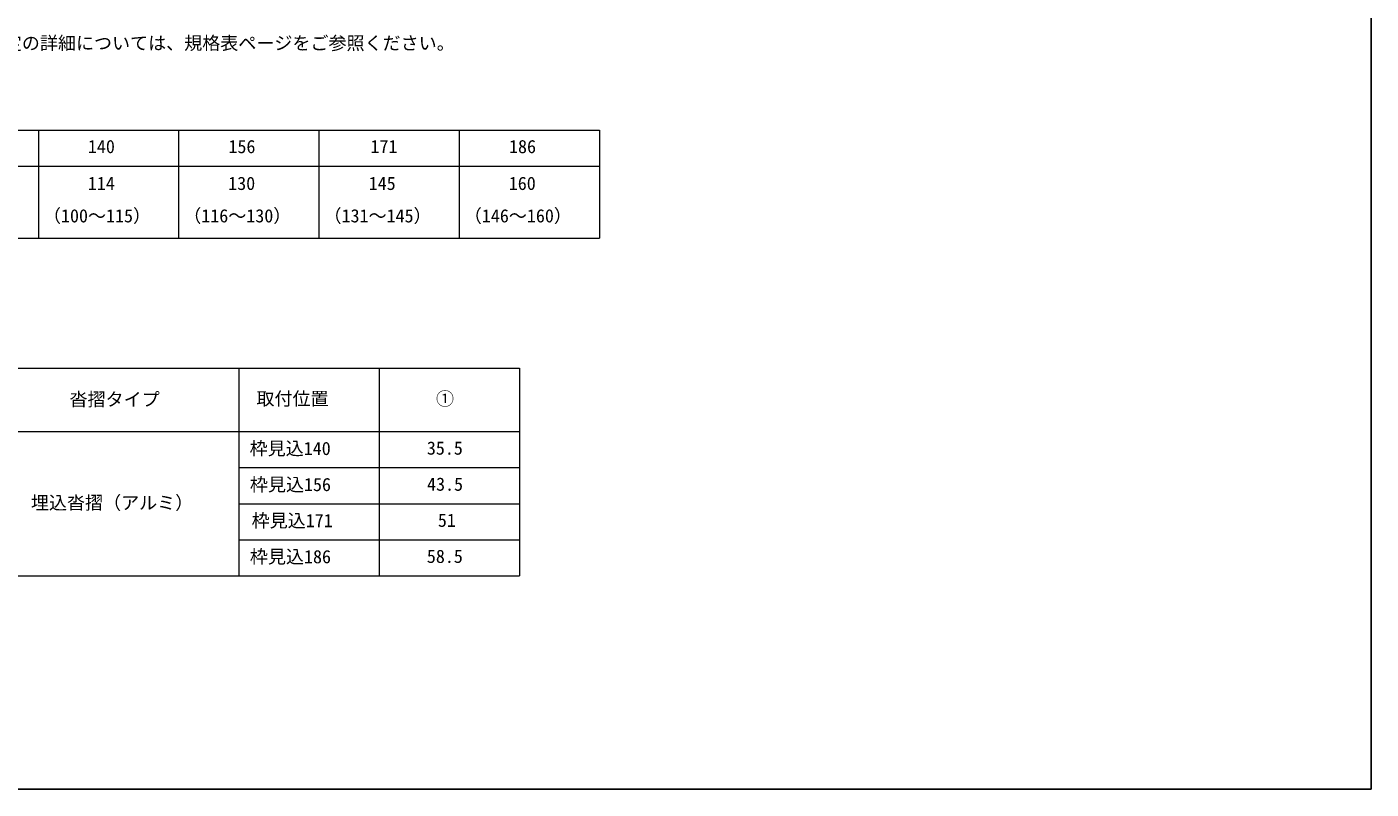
# Model space of a CAD drawing. Units: millimetres, scale not verified. Extents: x -525 to 525, y -783 to 780.
# Drawn here: x -146 to 525, y -783 to -403 of the extents above; entities that cross this region are included whole.
import ezdxf
from ezdxf.enums import TextEntityAlignment as Align

# ---------------------------------------------------------------- set-up
doc = ezdxf.new("R2010")
doc.units = ezdxf.units.MM
doc.header["$LTSCALE"] = 4
doc.layers.add('0-1_TABLE1', color=7, linetype='Continuous', lineweight=18)
doc.layers.add('0-2_USER1', color=3, linetype='Continuous')
doc.layers.add('0-8_YKK_ZWAK', color=7, linetype='Continuous')
doc.styles.add('ＭＳ ゴシック', font='')
doc.styles.get('ＭＳ ゴシック').set_extended_font_data('MS Gothic')

msp = doc.modelspace()

# ---------------------------------------------------------------- linework, layer by layer
at = {"layer": '0-1_TABLE1'}
for p, q in [((-199.9, -454.405), (140.1, -454.405)), ((-139.9, -454.405), (-139.9, -508.405)), ((-69.9, -454.405), (-69.9, -508.405)), ((0.1, -454.405), (0.1, -508.405)), ((70.1, -454.405), (70.1, -508.405)), ((140.1, -454.405), (140.1, -508.405)), ((-199.9, -472.405), (140.1, -472.405)), ((-199.9, -508.405), (140.1, -508.405)), ((-199.9, -573.2), (100.1, -573.2)), ((-39.9, -573.2), (-39.9, -676.836)), ((30.1, -573.2), (30.1, -676.836)), ((100.1, -573.2), (100.1, -676.836)), ((-199.9, -604.836), (100.1, -604.836)), ((-39.9, -622.836), (100.1, -622.836)), ((-39.9, -640.836), (100.1, -640.836)), ((-39.9, -658.836), (100.1, -658.836)), ((-199.9, -676.836), (100.1, -676.836))]:
    msp.add_line(p, q, dxfattribs=at)
at = {"layer": '0-8_YKK_ZWAK'}
msp.add_lwpolyline([(-524.9, -783.2), (525.1, -783.2), (525.1, 746.8)], dxfattribs=at)

# ---------------------------------------------------------------- texts
at = {"layer": '0-1_TABLE1', "style": 'ＭＳ ゴシック'}
for s, p in [('140', (-115.178, -467.905)), ('156', (-45.051, -467.905)), ('171', (25.819, -467.905)), ('186', (94.949, -467.905)), ('114', (-115.204, -486.28)), ('130', (-45.178, -486.28)), ('145', (24.924, -486.28)), ('160', (94.822, -486.28)), ('（100～115）', (-137.602, -502.456)), ('（116～130）', (-67.602, -502.456)), ('（131～145）', (2.398, -502.456)), ('（146～160）', (72.398, -502.456)), ('沓摺タイプ', (-124.355, -594.03)), ('取付位置', (-31.082, -593.672)), ('①', (58.503, -593.723)), ('枠見込140', (-34.482, -618.515)), ('35.5', (53.952, -618.336)), ('枠見込156', (-34.355, -636.515)), ('43.5', (54.055, -636.336)), ('埋込沓摺（アルミ）', (-143.607, -645.618)), ('枠見込171', (-33.485, -654.515)), ('51', (59.449, -654.336)), ('枠見込186', (-34.355, -672.515)), ('58.5', (53.952, -672.336))]:
    msp.add_text(s, height=6.598, dxfattribs=at).set_placement(p, align=Align.BOTTOM_LEFT)
at = {"layer": '0-2_USER1', "style": 'ＭＳ ゴシック'}
msp.add_text('※サイズ設定の詳細については、規格表ページをご参照ください。', height=6.598, dxfattribs=at).set_placement((-202.127, -416.297), align=Align.BOTTOM_LEFT)

doc.saveas('drawing.dxf')
